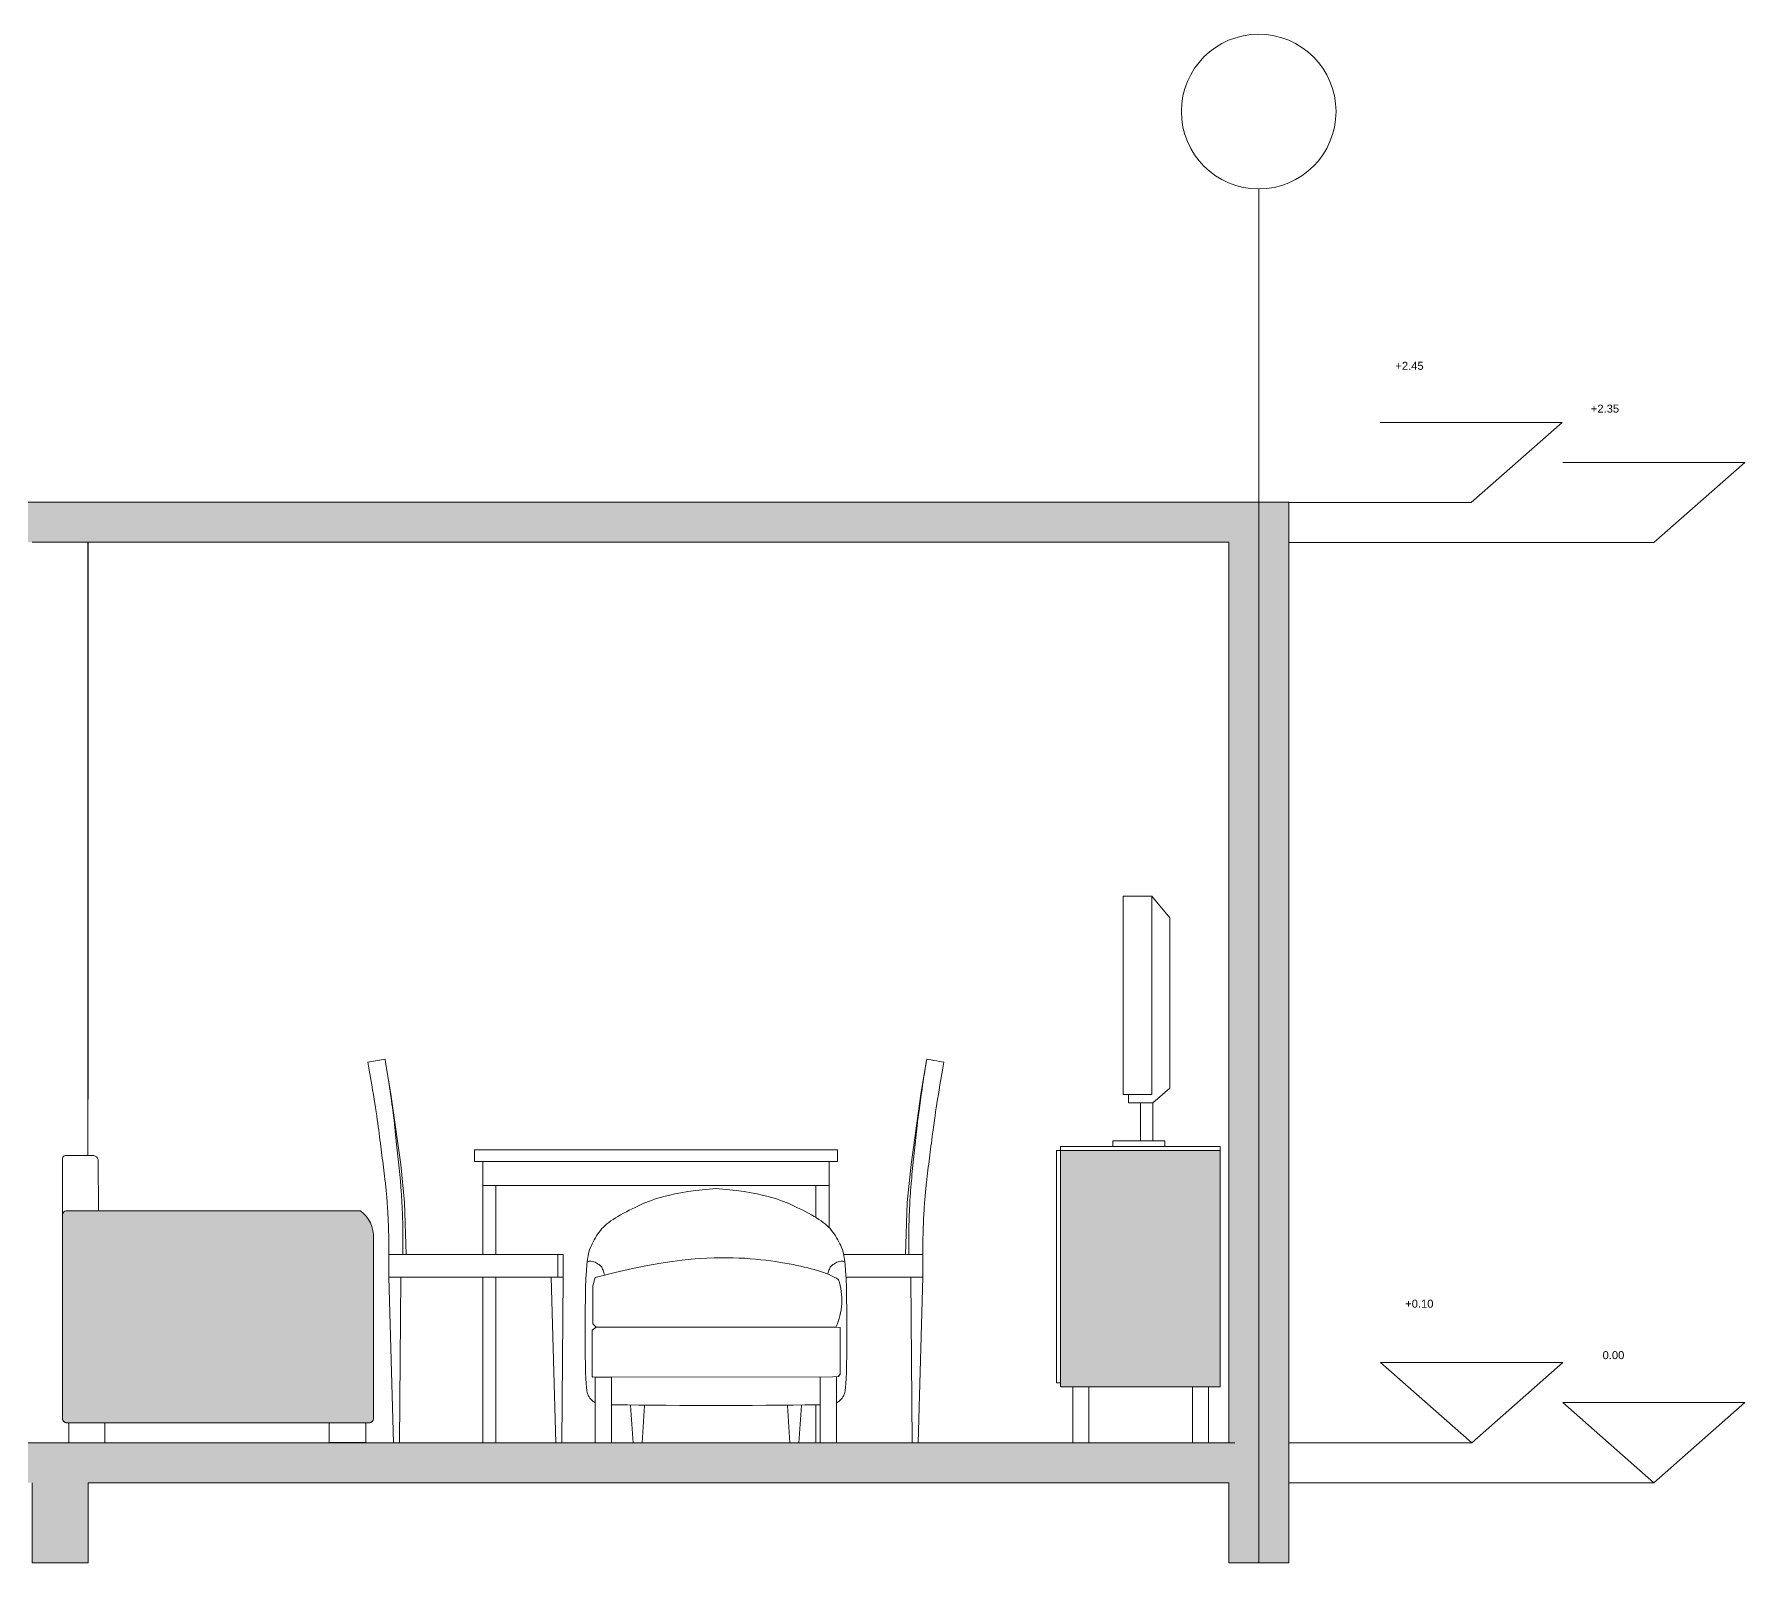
# Model space of a CAD drawing. Header units: centimetres. Extents: x -16179 to 12840, y -10704 to 3856.
# Drawn here: x 1097.6 to 1525.1, y -9685.9 to -9304 of the extents above; entities that cross this region are included whole.
import ezdxf

# ---------------------------------------------------------------- set-up
doc = ezdxf.new("R2010")
doc.units = ezdxf.units.CM
doc.header["$MEASUREMENT"] = 0
for name, color, linetype, lineweight in [('A-ELEV-FURN_Num_Penna__251_Num_Penna__251_Num_Penna__251_Num_Penna__251_Num_Penna__251_Num_Penna__251_Num_Penna__251_Num_Penna__251_Num_Penna__251_Num_Penna__251', 251, 'Continuous', 18), ('A-FURN_Num_Penna__8_Num_Penna__8_Num_Penna__8_Num_Penna__8_Num_Penna__8_Num_Penna__8_Num_Penna__8_Num_Penna__8_Num_Penna__8_Num_Penna__8_Num_Penna__8', 8, 'Continuous', 18), ('A-SECT-MCUT_Num_Penna__7_Num_Penna__7_Num_Penna__7_Num_Penna__7_Num_Penna__7_Num_Penna__7_Num_Penna__7_Num_Penna__7_Num_Penna__7_Num_Penna__7', 7, 'Continuous', 18), ('A-SECT-PATT_Num_Penna__11_Num_Penna__7_Num_Penna__7_Num_Penna__7_Num_Penna__7_Num_Penna__7_Num_Penna__7_Num_Penna__7_Num_Penna__7_Num_Penna__7', 7, 'Continuous', 18), ('A-WALL-FULL_Num_Penna__7_Num_Penna__7_Num_Penna__7_Num_Penna__7_Num_Penna__7_Num_Penna__7_Num_Penna__7_Num_Penna__7_Num_Penna__7_Num_Penna__7', 7, 'Continuous', 18), ('AA - linee quote_Num_Penna__3_Num_Penna__3_Num_Penna__3_Num_Penna__3_Num_Penna__3_Num_Penna__3_Num_Penna__3_Num_Penna__3_Num_Penna__3_Num_Penna__3', 3, 'Continuous', 18), ('AA - pareti sezionate_Num_Penna__7_Num_Penna__7_Num_Penna__7_Num_Penna__7_Num_Penna__7_Num_Penna__7_Num_Penna__7_Num_Penna__7_Num_Penna__7_Num_Penna__7', 7, 'Continuous', 18), ('AA pareti non sezionate_Num_Penna__2_Num_Penna__2_Num_Penna__2_Num_Penna__2_Num_Penna__2_Num_Penna__2_Num_Penna__2_Num_Penna__2_Num_Penna__2_Num_Penna__2', 2, 'Continuous', 18), ('AA- arredo_Num_Penna__4_Num_Penna__4_Num_Penna__4_Num_Penna__4_Num_Penna__4_Num_Penna__4_Num_Penna__4_Num_Penna__4_Num_Penna__4_Num_Penna__4', 4, 'Continuous', 18), ('AA- arredo_Num_Penna__7_Num_Penna__7_Num_Penna__7_Num_Penna__7_Num_Penna__7_Num_Penna__7_Num_Penna__7_Num_Penna__7_Num_Penna__7_Num_Penna__7', 7, 'Continuous', 18), ('AA- arredo_Num_Penna__8_Num_Penna__8_Num_Penna__8_Num_Penna__8_Num_Penna__8_Num_Penna__8_Num_Penna__8_Num_Penna__8_Num_Penna__8_Num_Penna__8', 8, 'Continuous', 18), ('G-PLANOTM_Num_Penna__7_Num_Penna__7_Num_Penna__7_Num_Penna__7_Num_Penna__7_Num_Penna__7_Num_Penna__7_Num_Penna__7_Num_Penna__7_Num_Penna__7', 7, 'Continuous', 18), ('IKE120015-t1_Num_Penna__251_Num_Penna__13_Num_Penna__251_Num_Penna__251_Num_Penna__251_Num_Penna__251_Num_Penna__251_Num_Penna__251_Num_Penna__251_Num_Penna__251_Num_Penna__251', 251, 'Continuous', 18), ('SEZIONE ARREDO_Num_Penna__8_Num_Penna__8_Num_Penna__8_Num_Penna__8_Num_Penna__8_Num_Penna__8_Num_Penna__8_Num_Penna__8_Num_Penna__8_Num_Penna__8_Num_Penna__8', 8, 'Continuous', 18)]:
    doc.layers.add(name, color=color, linetype=linetype, lineweight=lineweight)
doc.layers.add('J- pareti sezionate_Num_Penna__15_Num_Penna__5_Num_Penna__1_Num_Penna__1_Num_Penna__1_Num_Penna__1_Num_Penna__1_Num_Penna__1_Num_Penna__1_Num_Penna__1', color=7, linetype='Continuous', lineweight=18, true_color=0x939598)
doc.styles.add('GENERATED_STYLE_1', font='Arial.ttf')

msp = doc.modelspace()

# ---------------------------------------------------------------- hatches: boundary and pattern name
at = {"layer": 'A-SECT-PATT_Num_Penna__11_Num_Penna__7_Num_Penna__7_Num_Penna__7_Num_Penna__7_Num_Penna__7_Num_Penna__7_Num_Penna__7_Num_Penna__7_Num_Penna__7', "linetype": 'Continuous', "lineweight": 18}
for points in [[(812.09, -9430.95), (1396.09, -9430.95), (1396.09, -9655.95), (1411.09, -9655.95), (1411.09, -9420.95), (812.09, -9420.95)], [(1411.09, -9655.95), (497.09, -9655.95), (497.09, -9685.95), (512.21, -9685.95), (512.21, -9665.95), (797.09, -9665.95), (797.09, -9685.95), (812.09, -9685.95), (812.09, -9665.95), (1097.09, -9665.95), (1097.09, -9685.95), (1111.09, -9685.95), (1111.09, -9665.95), (1396.09, -9665.95), (1396.09, -9685.95), (1411.09, -9685.95)]]:
    msp.add_hatch(color=7, dxfattribs=at).paths.add_polyline_path(points)
at = {"layer": 'J- pareti sezionate_Num_Penna__15_Num_Penna__5_Num_Penna__1_Num_Penna__1_Num_Penna__1_Num_Penna__1_Num_Penna__1_Num_Penna__1_Num_Penna__1_Num_Penna__1', "linetype": 'Continuous', "lineweight": 18, "true_color": 0x939598}
msp.add_hatch(color=252, dxfattribs=at).paths.add_polyline_path([(1354.07, -9641.85, 0.414644), (1354.19, -9641.95), (1393.97, -9641.95), (1393.97, -9582.95), (1354.17, -9582.95, 0.394585), (1354.07, -9583.04)])
at = {"layer": 'SEZIONE ARREDO_Num_Penna__8_Num_Penna__8_Num_Penna__8_Num_Penna__8_Num_Penna__8_Num_Penna__8_Num_Penna__8_Num_Penna__8_Num_Penna__8_Num_Penna__8_Num_Penna__8', "linetype": 'Continuous', "lineweight": 18}
msp.add_hatch(color=8, dxfattribs=at).paths.add_polyline_path([(1105.51, -9597.99, 0.313495), (1104.65, -9598.76), (1104.65, -9649.96, 0.414214), (1105.65, -9650.96), (1181.34, -9650.96, 0.414214), (1182.34, -9649.96), (1182.34, -9604.92, 0.257132), (1179.11, -9597.99)])

# ---------------------------------------------------------------- linework, layer by layer
at = {"layer": 'A-ELEV-FURN_Num_Penna__251_Num_Penna__251_Num_Penna__251_Num_Penna__251_Num_Penna__251_Num_Penna__251_Num_Penna__251_Num_Penna__251_Num_Penna__251_Num_Penna__251', "color": 251, "linetype": 'Continuous', "lineweight": 18}
for p, q in [((1189.59, -9655.95), (1188.13, -9655.95)), ((1230.1, -9655.95), (1228.64, -9655.95)), ((1277.09, -9655.95), (1278.55, -9655.95)), ((1296.82, -9655.95), (1293.55, -9655.95)), ((1317.6, -9655.95), (1319.06, -9655.95))]:
    msp.add_line(p, q, dxfattribs=at)
at = {"layer": 'A-FURN_Num_Penna__8_Num_Penna__8_Num_Penna__8_Num_Penna__8_Num_Penna__8_Num_Penna__8_Num_Penna__8_Num_Penna__8_Num_Penna__8_Num_Penna__8_Num_Penna__8', "color": 8, "linetype": 'Continuous', "lineweight": 18}
msp.add_line((1186.72, -9568.84), (1186.63, -9568.28), dxfattribs=at)
at = {"layer": 'A-SECT-MCUT_Num_Penna__7_Num_Penna__7_Num_Penna__7_Num_Penna__7_Num_Penna__7_Num_Penna__7_Num_Penna__7_Num_Penna__7_Num_Penna__7_Num_Penna__7', "color": 7, "linetype": 'Continuous', "lineweight": 18}
for p, q in [((1411.09, -9420.95), (1411.09, -9455.95)), ((1396.09, -9430.95), (1097.09, -9430.95))]:
    msp.add_line(p, q, dxfattribs=at)
at = {"layer": 'A-SECT-MCUT_Num_Penna__7_Num_Penna__7_Num_Penna__7_Num_Penna__7_Num_Penna__7_Num_Penna__7_Num_Penna__7_Num_Penna__7_Num_Penna__7_Num_Penna__7', "color": 7, "linetype": 'Continuous', "lineweight": 18, "flags": 128}
for points in [[(1097.59, -9655.95), (1112.59, -9655.95)], [(1111.09, -9665.95), (1111.09, -9685.95), (1097.09, -9685.95), (1097.09, -9665.95)]]:
    msp.add_lwpolyline(points, dxfattribs=at)
at = {"layer": 'A-WALL-FULL_Num_Penna__7_Num_Penna__7_Num_Penna__7_Num_Penna__7_Num_Penna__7_Num_Penna__7_Num_Penna__7_Num_Penna__7_Num_Penna__7_Num_Penna__7', "color": 7, "linetype": 'Continuous', "lineweight": 18}
msp.add_line((1111.09, -9565.49), (1111.09, -9570.14), dxfattribs=at)
at = {"layer": 'AA - linee quote_Num_Penna__3_Num_Penna__3_Num_Penna__3_Num_Penna__3_Num_Penna__3_Num_Penna__3_Num_Penna__3_Num_Penna__3_Num_Penna__3_Num_Penna__3', "color": 3, "linetype": 'Continuous', "lineweight": 18}
for p, q in [((1403.59, -9685.95), (1403.59, -9342.66)), ((1479.46, -9400.99), (1433.96, -9400.99)), ((1456.71, -9421.01), (1479.46, -9400.99)), ((1525.08, -9410.99), (1479.57, -9410.99)), ((1502.33, -9431.01), (1525.08, -9410.99)), ((1411.09, -9421.01), (1456.71, -9421.01)), ((1411.09, -9431.01), (1456.82, -9431.01)), ((1456.82, -9431.01), (1502.33, -9431.01)), ((1434.07, -9635.92), (1456.82, -9655.95)), ((1479.57, -9635.92), (1434.07, -9635.92)), ((1456.82, -9655.95), (1479.57, -9635.92)), ((1479.57, -9645.92), (1502.33, -9665.95)), ((1525.08, -9645.92), (1479.57, -9645.92)), ((1502.33, -9665.95), (1525.08, -9645.92)), ((1411.09, -9655.95), (1456.82, -9655.95)), ((1411.09, -9665.95), (1502.33, -9665.95))]:
    msp.add_line(p, q, dxfattribs=at)
msp.add_circle((1403.59, -9323.33), 19.33, dxfattribs=at)
at = {"layer": 'AA - pareti sezionate_Num_Penna__7_Num_Penna__7_Num_Penna__7_Num_Penna__7_Num_Penna__7_Num_Penna__7_Num_Penna__7_Num_Penna__7_Num_Penna__7_Num_Penna__7', "color": 7, "linetype": 'Continuous', "lineweight": 18}
for p, q in [((497.21, -9420.92), (1411.09, -9420.95)), ((1396.09, -9655.95), (1396.09, -9430.95)), ((1354.07, -9641.85), (1354.07, -9583.05)), ((1354.17, -9582.95), (1393.97, -9582.95)), ((1393.97, -9582.95), (1393.97, -9641.95)), ((1179.11, -9597.99), (1105.51, -9597.99)), ((1182.34, -9605.05), (1182.34, -9649.96)), ((1393.97, -9641.95), (1354.17, -9641.95)), ((1105.65, -9650.96), (1181.34, -9650.96)), ((812.59, -9655.95), (1397.59, -9655.95)), ((1112.59, -9655.95), (1397.09, -9655.95)), ((1111.09, -9665.95), (1396.09, -9665.95))]:
    msp.add_line(p, q, dxfattribs=at)
at = {"layer": 'AA - pareti sezionate_Num_Penna__7_Num_Penna__7_Num_Penna__7_Num_Penna__7_Num_Penna__7_Num_Penna__7_Num_Penna__7_Num_Penna__7_Num_Penna__7_Num_Penna__7', "color": 7, "linetype": 'Continuous', "lineweight": 18, "flags": 128}
msp.add_lwpolyline([(1396.09, -9665.95), (1396.09, -9685.95), (1411.09, -9685.95), (1411.09, -9455.95)], dxfattribs=at)
msp.add_lwpolyline([(1182.34, -9604.92, 0.257132), (1179.11, -9597.99), (1105.51, -9597.99, 0.313495), (1104.65, -9598.76), (1104.65, -9649.96, 0.414214), (1105.65, -9650.96), (1181.34, -9650.96, 0.414214), (1182.34, -9649.96), (1182.34, -9605.05)], format="xyb", close=True, dxfattribs=at)
at = {"layer": 'AA - pareti sezionate_Num_Penna__7_Num_Penna__7_Num_Penna__7_Num_Penna__7_Num_Penna__7_Num_Penna__7_Num_Penna__7_Num_Penna__7_Num_Penna__7_Num_Penna__7', "color": 7, "linetype": 'Continuous', "lineweight": 18}
for centre, radius, start, end in [((1354.17, -9583.05), 0.1, 90, 180), ((1105.64, -9598.99), 1.01, 97.2411, 166.8648), ((1174.43, -9604.39), 7.93, 356.2014, 53.8823), ((1354.18, -9641.83), 0.113, 186.2498, 263.7411), ((1105.65, -9649.96), 1, 180, 270), ((1181.34, -9649.96), 1, 270, 0)]:
    msp.add_arc(centre, radius, start, end, dxfattribs=at)
at = {"layer": 'AA pareti non sezionate_Num_Penna__2_Num_Penna__2_Num_Penna__2_Num_Penna__2_Num_Penna__2_Num_Penna__2_Num_Penna__2_Num_Penna__2_Num_Penna__2_Num_Penna__2', "color": 2, "linetype": 'Continuous', "lineweight": 18}
for p, q in [((1110.98, -9430.95), (1110.98, -9584.18)), ((1111.09, -9430.95), (1111.09, -9565.49))]:
    msp.add_line(p, q, dxfattribs=at)
at = {"layer": 'AA- arredo_Num_Penna__4_Num_Penna__4_Num_Penna__4_Num_Penna__4_Num_Penna__4_Num_Penna__4_Num_Penna__4_Num_Penna__4_Num_Penna__4_Num_Penna__4', "color": 4, "linetype": 'Continuous', "lineweight": 18}
msp.add_line((1319.15, -9568.84), (1319.24, -9568.28), dxfattribs=at)
at = {"layer": 'AA- arredo_Num_Penna__7_Num_Penna__7_Num_Penna__7_Num_Penna__7_Num_Penna__7_Num_Penna__7_Num_Penna__7_Num_Penna__7_Num_Penna__7_Num_Penna__7', "color": 7, "linetype": 'Continuous', "lineweight": 18}
for p, q in [((1112.45, -9584.18), (1105.35, -9584.18)), ((1104.65, -9584.88), (1104.65, -9649.96)), ((1113.64, -9597.99), (1113.54, -9585.16))]:
    msp.add_line(p, q, dxfattribs=at)
at = {"layer": 'AA- arredo_Num_Penna__7_Num_Penna__7_Num_Penna__7_Num_Penna__7_Num_Penna__7_Num_Penna__7_Num_Penna__7_Num_Penna__7_Num_Penna__7_Num_Penna__7', "color": 7, "linetype": 'Continuous', "lineweight": 18, "flags": 128}
for points in [[(1106.18, -9655.95), (1115.19, -9655.95), (1115.19, -9650.96), (1106.18, -9650.96)], [(1180.41, -9650.96), (1171.3, -9650.96), (1171.3, -9655.93), (1180.41, -9655.93)]]:
    msp.add_lwpolyline(points, close=True, dxfattribs=at)
at = {"layer": 'AA- arredo_Num_Penna__7_Num_Penna__7_Num_Penna__7_Num_Penna__7_Num_Penna__7_Num_Penna__7_Num_Penna__7_Num_Penna__7_Num_Penna__7_Num_Penna__7', "color": 7, "linetype": 'Continuous', "lineweight": 18}
for centre, radius, start, end in [((1105.42, -9584.95), 0.768, 94.9921, 175.0079), ((1111.9, -9585.89), 1.8, 23.9372, 72.1238)]:
    msp.add_arc(centre, radius, start, end, dxfattribs=at)
at = {"layer": 'AA- arredo_Num_Penna__8_Num_Penna__8_Num_Penna__8_Num_Penna__8_Num_Penna__8_Num_Penna__8_Num_Penna__8_Num_Penna__8_Num_Penna__8_Num_Penna__8', "color": 8, "linetype": 'Continuous', "lineweight": 18}
for p, q in [((1376.9, -9519.39), (1381.36, -9524.78)), ((1381.36, -9524.78), (1381.36, -9567.33)), ((1185.24, -9560.12), (1180.96, -9560.88)), ((1320.63, -9560.11), (1321.14, -9560.2)), ((1323.12, -9560.55), (1323.79, -9560.67)), ((1323.79, -9560.67), (1324.4, -9560.78)), ((1374.07, -9571.05), (1374.07, -9580.5)), ((1377.11, -9571.05), (1377.11, -9580.5)), ((1298.3, -9582.79), (1207.57, -9582.79)), ((1207.57, -9582.79), (1207.57, -9585.64)), ((1298.3, -9585.64), (1298.3, -9582.79)), ((1393.97, -9581.95), (1393.97, -9582.95)), ((1207.57, -9585.64), (1298.3, -9585.64)), ((1209.65, -9608.94), (1209.65, -9585.64)), ((1296.21, -9602.19), (1296.21, -9585.64)), ((1296.21, -9591.66), (1209.65, -9591.66)), ((1292.93, -9591.66), (1212.93, -9591.66)), ((1212.93, -9608.94), (1212.93, -9591.66)), ((1292.93, -9591.66), (1292.93, -9599.68)), ((1292.93, -9591.66), (1296.21, -9591.66)), ((1190.14, -9596.17), (1190.13, -9595.93)), ((1315.73, -9596.17), (1315.74, -9595.93)), ((1186.23, -9608.93), (1186.23, -9614.56)), ((1188.46, -9608.94), (1186.23, -9608.94)), ((1209.65, -9608.94), (1188.46, -9608.94)), ((1190.56, -9608.94), (1190.48, -9606.39)), ((1212.93, -9608.94), (1209.65, -9608.94)), ((1228.4, -9608.94), (1212.93, -9608.94)), ((1228.69, -9608.94), (1228.4, -9608.94)), ((1228.4, -9614.56), (1228.4, -9608.94)), ((1228.98, -9608.94), (1228.69, -9608.94)), ((1229.25, -9608.94), (1228.98, -9608.94)), ((1229.47, -9608.94), (1229.25, -9608.94)), ((1229.64, -9608.94), (1229.47, -9608.94)), ((1229.75, -9608.94), (1229.64, -9608.94)), ((1229.78, -9608.94), (1229.75, -9608.94)), ((1229.78, -9608.94), (1229.78, -9614.56)), ((1299.88, -9608.94), (1317.41, -9608.94)), ((1317.41, -9608.94), (1319.64, -9608.94)), ((1319.64, -9608.93), (1319.64, -9614.56)), ((1186.23, -9614.56), (1209.65, -9614.56)), ((1187.4, -9655.95), (1186.23, -9614.56)), ((1188.86, -9655.95), (1189.23, -9614.56)), ((1209.65, -9655.95), (1209.65, -9614.56)), ((1212.93, -9614.56), (1209.65, -9614.56)), ((1212.93, -9655.95), (1212.93, -9614.56)), ((1212.93, -9614.56), (1226.79, -9614.56)), ((1226.79, -9614.56), (1228.4, -9614.56)), ((1227.95, -9655.95), (1226.79, -9614.56)), ((1228.4, -9614.56), (1228.69, -9614.56)), ((1228.69, -9614.56), (1228.98, -9614.56)), ((1228.98, -9614.56), (1229.25, -9614.56)), ((1229.78, -9614.56), (1229.25, -9614.56)), ((1229.41, -9655.95), (1229.78, -9614.56)), ((1237.16, -9616.77), (1237.72, -9614.63)), ((1319.64, -9614.56), (1300.45, -9614.56)), ((1317.01, -9655.95), (1316.64, -9614.56)), ((1318.47, -9655.95), (1319.64, -9614.56)), ((1237.21, -9626.25), (1237.16, -9616.77)), ((1237.99, -9627.08), (1237.21, -9626.25)), ((1297.93, -9627.08), (1237.99, -9627.08)), ((1357.17, -9655.95), (1357.17, -9641.95)), ((1361.17, -9641.95), (1361.17, -9655.95)), ((1387.08, -9655.95), (1387.08, -9641.95)), ((1391.08, -9641.95), (1391.08, -9655.95)), ((1292.93, -9646.47), (1292.93, -9655.95))]:
    msp.add_line(p, q, dxfattribs=at)
at = {"layer": 'AA- arredo_Num_Penna__8_Num_Penna__8_Num_Penna__8_Num_Penna__8_Num_Penna__8_Num_Penna__8_Num_Penna__8_Num_Penna__8_Num_Penna__8_Num_Penna__8', "color": 8, "linetype": 'Continuous', "lineweight": 18, "flags": 128}
for points in [[(1369.7, -9519.39), (1376.9, -9519.39), (1376.9, -9568.95), (1369.7, -9568.95)], [(1377.11, -9580.5), (1380.16, -9580.5), (1380.16, -9581.95), (1367.12, -9581.95), (1367.12, -9580.5)], [(1237.75, -9655.95), (1241.85, -9655.95), (1241.85, -9639.57), (1237.75, -9639.57)]]:
    msp.add_lwpolyline(points, close=True, dxfattribs=at)
for points in [[(1186.39, -9566.89), (1185.38, -9560.92), (1185.24, -9560.12)], [(1190.56, -9608.94), (1190.13, -9595.93), (1189.15, -9586.46), (1186.72, -9568.84), (1185.38, -9560.92), (1185.24, -9560.12)], [(1315.31, -9608.94), (1315.74, -9595.93), (1316.72, -9586.46), (1319.15, -9568.84), (1320.49, -9560.92), (1320.63, -9560.12)], [(1319.48, -9566.89), (1320.49, -9560.92), (1320.63, -9560.12)], [(1321.14, -9560.2), (1321.75, -9560.31)], [(1321.75, -9560.31), (1322.42, -9560.43), (1323.12, -9560.55)], [(1324.4, -9560.78), (1324.91, -9560.87)], [(1371.04, -9568.95), (1371.04, -9571.05), (1377.11, -9571.05), (1381.36, -9567.33)], [(1268.11, -9592.44), (1265.35, -9592.68), (1262.96, -9592.93), (1260.92, -9593.2), (1259.17, -9593.48), (1257.68, -9593.76), (1256.4, -9594.05), (1255.29, -9594.33), (1254.32, -9594.61), (1253.43, -9594.87), (1252.61, -9595.13), (1251.85, -9595.39), (1251.13, -9595.66), (1250.45, -9595.92), (1249.78, -9596.2), (1249.11, -9596.5), (1248.43, -9596.81), (1247.73, -9597.14), (1247.01, -9597.49), (1246.28, -9597.86), (1245.55, -9598.24), (1244.83, -9598.62), (1244.13, -9599.01), (1243.46, -9599.4), (1242.83, -9599.78), (1242.23, -9600.16), (1241.68, -9600.53), (1241.17, -9600.91), (1240.69, -9601.28), (1240.25, -9601.66), (1239.84, -9602.05), (1239.45, -9602.46), (1239.09, -9602.88), (1238.74, -9603.32), (1238.42, -9603.78), (1238.11, -9604.25), (1237.82, -9604.74), (1237.55, -9605.23), (1237.29, -9605.72), (1237.04, -9606.21), (1236.81, -9606.7), (1236.58, -9607.19), (1236.37, -9607.72), (1236.18, -9608.36), (1236, -9609.15), (1235.83, -9610.14), (1235.69, -9611.4), (1235.56, -9612.96), (1235.46, -9614.9), (1235.38, -9617.22), (1235.32, -9619.86), (1235.28, -9622.72), (1235.26, -9625.67), (1235.25, -9628.63), (1235.26, -9631.48), (1235.29, -9634.12), (1235.33, -9636.45), (1235.37, -9638.38), (1235.43, -9639.94), (1235.51, -9641.18), (1235.59, -9642.14), (1235.69, -9642.87), (1235.8, -9643.43), (1235.94, -9643.86), (1236.08, -9644.2), (1236.25, -9644.51), (1236.43, -9644.78), (1236.62, -9645.02), (1236.82, -9645.24), (1237.03, -9645.43), (1237.24, -9645.61), (1237.46, -9645.76), (1237.67, -9645.89), (1237.75, -9645.93)], [(1267.81, -9592.44), (1270.58, -9592.68), (1272.96, -9592.93), (1275, -9593.2), (1276.75, -9593.48), (1278.24, -9593.76), (1279.52, -9594.05), (1280.63, -9594.33), (1281.61, -9594.61), (1282.5, -9594.87), (1283.31, -9595.13), (1284.07, -9595.39), (1284.79, -9595.66), (1285.47, -9595.92), (1286.14, -9596.2), (1286.81, -9596.5), (1287.49, -9596.81), (1288.2, -9597.14), (1288.92, -9597.49), (1289.64, -9597.86), (1290.37, -9598.24), (1291.09, -9598.62), (1291.79, -9599.01), (1292.46, -9599.4), (1293.1, -9599.78), (1293.69, -9600.16), (1294.24, -9600.53), (1294.75, -9600.91), (1295.23, -9601.28), (1295.67, -9601.66), (1296.08, -9602.05), (1296.47, -9602.46), (1296.84, -9602.88), (1297.18, -9603.32), (1297.5, -9603.78), (1297.81, -9604.25), (1298.1, -9604.74), (1298.37, -9605.23), (1298.63, -9605.72), (1298.88, -9606.21), (1299.12, -9606.7), (1299.34, -9607.19), (1299.55, -9607.72), (1299.75, -9608.36), (1299.93, -9609.15), (1300.09, -9610.14), (1300.24, -9611.4), (1300.36, -9612.96), (1300.46, -9614.9), (1300.54, -9617.22), (1300.6, -9619.86), (1300.64, -9622.72), (1300.67, -9625.67), (1300.67, -9628.63), (1300.66, -9631.48), (1300.63, -9634.12), (1300.6, -9636.45), (1300.55, -9638.38), (1300.49, -9639.94), (1300.42, -9641.18), (1300.33, -9642.14), (1300.23, -9642.87), (1300.12, -9643.43), (1299.99, -9643.86), (1299.84, -9644.2), (1299.67, -9644.51), (1299.49, -9644.78), (1299.3, -9645.02), (1299.1, -9645.24), (1298.89, -9645.43), (1298.68, -9645.61), (1298.46, -9645.76), (1298.25, -9645.89), (1298.08, -9645.99)], [(1237.72, -9614.63), (1242.73, -9613.42), (1247.09, -9612.44), (1250.87, -9611.67), (1254.16, -9611.08), (1257.01, -9610.63), (1259.52, -9610.32), (1261.76, -9610.09), (1263.79, -9609.94), (1265.69, -9609.83), (1267.48, -9609.76), (1269.17, -9609.72), (1270.77, -9609.72), (1272.29, -9609.74), (1273.75, -9609.8), (1275.16, -9609.87), (1276.53, -9609.97), (1277.87, -9610.09), (1279.17, -9610.22), (1280.44, -9610.37), (1281.68, -9610.53), (1282.88, -9610.7), (1284.03, -9610.88), (1285.15, -9611.06), (1286.21, -9611.25), (1287.23, -9611.45), (1288.2, -9611.64), (1289.14, -9611.85), (1290.03, -9612.05), (1290.89, -9612.26), (1291.72, -9612.48), (1292.53, -9612.7), (1293.31, -9612.93), (1294.07, -9613.17), (1294.81, -9613.42), (1295.52, -9613.67), (1296.21, -9613.95), (1296.86, -9614.24), (1297.48, -9614.54), (1298.05, -9614.87), (1298.59, -9615.22)], [(1235.77, -9610.66), (1236.23, -9610.6), (1236.65, -9610.6), (1237.04, -9610.64), (1237.4, -9610.73), (1237.73, -9610.85), (1238.03, -9610.98), (1238.3, -9611.14), (1238.54, -9611.29), (1238.76, -9611.45), (1238.95, -9611.6), (1239.11, -9611.76), (1239.26, -9611.94), (1239.39, -9612.12), (1239.51, -9612.32), (1239.63, -9612.55), (1239.73, -9612.81), (1239.83, -9613.09), (1239.94, -9613.41), (1240.04, -9613.75), (1240.12, -9614.05)], [(1300.15, -9610.66), (1299.69, -9610.6), (1299.27, -9610.6), (1298.88, -9610.64), (1298.52, -9610.73), (1298.19, -9610.85), (1297.89, -9610.98), (1297.62, -9611.14), (1297.38, -9611.29), (1297.16, -9611.45), (1296.98, -9611.6), (1296.81, -9611.76), (1296.66, -9611.94), (1296.53, -9612.12), (1296.41, -9612.32), (1296.3, -9612.55), (1296.19, -9612.81), (1296.09, -9613.09), (1295.99, -9613.41), (1295.88, -9613.75), (1295.87, -9613.81)], [(1237.99, -9627.08), (1237.05, -9627.79), (1237.05, -9639.43), (1237.18, -9639.57), (1297.14, -9639.52), (1298.58, -9639.4), (1298.98, -9638.78), (1298.98, -9627.18), (1297.93, -9627.08)], [(1294, -9639.52), (1294, -9655.95), (1298.08, -9655.95), (1298.08, -9639.44)], [(1241.85, -9646.44), (1243.46, -9646.48), (1245.8, -9646.52), (1248.71, -9646.55), (1252.01, -9646.58), (1255.48, -9646.6), (1258.92, -9646.61), (1262.1, -9646.62), (1264.82, -9646.63), (1266.84, -9646.64), (1267.96, -9646.66)], [(1246.56, -9646.62), (1247.27, -9655.95), (1249.54, -9655.95), (1250.11, -9646.62)], [(1294, -9646.44), (1292.46, -9646.48), (1290.12, -9646.52), (1287.21, -9646.55), (1283.91, -9646.58), (1280.44, -9646.6), (1277, -9646.61), (1273.82, -9646.62), (1271.11, -9646.63), (1269.08, -9646.64), (1267.96, -9646.66)], [(1289.36, -9646.62), (1288.65, -9655.95), (1286.38, -9655.95), (1285.81, -9646.62)]]:
    msp.add_lwpolyline(points, dxfattribs=at)
at = {"layer": 'AA- arredo_Num_Penna__8_Num_Penna__8_Num_Penna__8_Num_Penna__8_Num_Penna__8_Num_Penna__8_Num_Penna__8_Num_Penna__8_Num_Penna__8_Num_Penna__8', "color": 8, "linetype": 'Continuous', "lineweight": 18}
msp.add_arc((1283.23, -9620.31), 16.18, 335.2735, 18.3374, dxfattribs=at)
for points, knots in [([(1180.95, -9560.87), (1181.69, -9564.96), (1182.24, -9568.32), (1182.69, -9571.21), (1183.14, -9574.1), (1183.48, -9576.52), (1183.77, -9578.7), (1183.91, -9579.8), (1184.05, -9580.83), (1184.18, -9581.84), (1184.3, -9582.86), (1184.43, -9583.84), (1184.56, -9584.83), (1184.69, -9585.82), (1184.82, -9586.81), (1184.95, -9587.83), (1185.08, -9588.84), (1185.2, -9589.89), (1185.32, -9590.99), (1185.45, -9592.09), (1185.56, -9593.25), (1185.67, -9594.5), (1185.77, -9595.75), (1185.87, -9597.1), (1185.95, -9598.56), (1186.03, -9600.03), (1186.1, -9601.61), (1186.15, -9603.36), (1186.19, -9605.06), (1186.22, -9606.9), (1186.23, -9608.93)], [0, 0, 0, 0, 1, 1, 1, 2, 2, 2, 3, 3, 3, 4, 4, 4, 5, 5, 5, 6, 6, 6, 7, 7, 7, 8, 8, 8, 9, 9, 9, 10, 10, 10, 10]), ([(1188.14, -9581.36), (1188.03, -9580.35), (1187.91, -9579.26), (1187.8, -9578.19), (1187.69, -9577.12), (1187.58, -9576.05), (1187.43, -9574.84), (1187.03, -9571.46), (1186.36, -9566.91), (1185.46, -9561.39)], [0, 0, 0, 0, 1, 1, 1, 2, 2, 2, 3, 3, 3, 3]), ([(1324.91, -9560.87), (1324.18, -9564.96), (1323.62, -9568.32), (1323.17, -9571.21), (1322.73, -9574.1), (1322.39, -9576.52), (1322.1, -9578.7), (1321.95, -9579.8), (1321.82, -9580.83), (1321.69, -9581.84), (1321.56, -9582.86), (1321.44, -9583.84), (1321.31, -9584.83), (1321.18, -9585.82), (1321.05, -9586.81), (1320.92, -9587.83), (1320.79, -9588.84), (1320.66, -9589.89), (1320.54, -9590.99), (1320.42, -9592.09), (1320.3, -9593.25), (1320.2, -9594.5), (1320.09, -9595.75), (1320, -9597.1), (1319.92, -9598.56), (1319.83, -9600.03), (1319.77, -9601.61), (1319.72, -9603.36), (1319.67, -9605.06), (1319.64, -9606.9), (1319.64, -9608.93)], [0, 0, 0, 0, 1, 1, 1, 2, 2, 2, 3, 3, 3, 4, 4, 4, 5, 5, 5, 6, 6, 6, 7, 7, 7, 8, 8, 8, 9, 9, 9, 10, 10, 10, 10]), ([(1317.73, -9581.36), (1317.83, -9580.35), (1317.95, -9579.26), (1318.07, -9578.19), (1318.18, -9577.12), (1318.29, -9576.05), (1318.48, -9574.66)], [0, 0, 0, 0, 1, 1, 1, 2, 2, 2, 2]), ([(1189.08, -9590.59), (1188.98, -9589.46), (1188.87, -9588.39), (1188.77, -9587.36), (1188.66, -9586.33), (1188.55, -9585.34), (1188.45, -9584.35), (1188.35, -9583.37), (1188.25, -9582.39), (1188.14, -9581.36)], [0, 0, 0, 0, 1, 1, 1, 2, 2, 2, 3, 3, 3, 3]), ([(1316.79, -9590.59), (1316.89, -9589.46), (1316.99, -9588.39), (1317.1, -9587.36), (1317.21, -9586.33), (1317.31, -9585.34), (1317.42, -9584.35), (1317.52, -9583.37), (1317.62, -9582.39), (1317.73, -9581.36)], [0, 0, 0, 0, 1, 1, 1, 2, 2, 2, 3, 3, 3, 3])]:
    msp.add_open_spline(points, degree=3, knots=knots, dxfattribs=at)
for points in [[(1319.71, -9565.8), (1319.98, -9564.06), (1320.28, -9562.18), (1320.63, -9560.11)], [(1318.48, -9574.66), (1318.63, -9573.4), (1319.49, -9567.36), (1319.71, -9565.8)], [(1189.36, -9594.21), (1189.28, -9592.92), (1189.18, -9591.72), (1189.08, -9590.59)], [(1316.5, -9594.21), (1316.59, -9592.92), (1316.68, -9591.72), (1316.79, -9590.59)], [(1189.58, -9598.37), (1189.52, -9596.87), (1189.45, -9595.49), (1189.36, -9594.21)], [(1316.29, -9598.37), (1316.35, -9596.87), (1316.42, -9595.49), (1316.5, -9594.21)], [(1189.71, -9603.27), (1189.68, -9601.5), (1189.64, -9599.87), (1189.58, -9598.37)], [(1316.16, -9603.27), (1316.18, -9601.5), (1316.23, -9599.87), (1316.29, -9598.37)], [(1189.72, -9608.93), (1189.74, -9606.88), (1189.73, -9605), (1189.71, -9603.27)], [(1316.14, -9608.93), (1316.13, -9606.88), (1316.13, -9605), (1316.16, -9603.27)]]:
    msp.add_open_spline(points, degree=3, dxfattribs=at)
at = {"layer": 'G-PLANOTM_Num_Penna__7_Num_Penna__7_Num_Penna__7_Num_Penna__7_Num_Penna__7_Num_Penna__7_Num_Penna__7_Num_Penna__7_Num_Penna__7_Num_Penna__7', "color": 7, "linetype": 'Continuous', "lineweight": 18}
for p, q in [((1189.59, -9655.95), (1188.13, -9655.95)), ((1296.82, -9655.95), (1293.55, -9655.95))]:
    msp.add_line(p, q, dxfattribs=at)
at = {"layer": 'IKE120015-t1_Num_Penna__251_Num_Penna__13_Num_Penna__251_Num_Penna__251_Num_Penna__251_Num_Penna__251_Num_Penna__251_Num_Penna__251_Num_Penna__251_Num_Penna__251_Num_Penna__251', "color": 251, "linetype": 'Continuous', "lineweight": 18}
for p, q in [((1353.07, -9640.85), (1353.07, -9583.05)), ((1353.97, -9582.95), (1353.17, -9582.95)), ((1354.07, -9582.85), (1354.07, -9582.05)), ((1354.17, -9581.95), (1393.97, -9581.95)), ((1353.97, -9640.95), (1353.17, -9640.95)), ((1354.07, -9641.85), (1354.07, -9641.05)), ((1387.66, -9641.95), (1387.66, -9641.95)), ((1393.17, -9641.94), (1393.17, -9641.95))]:
    msp.add_line(p, q, dxfattribs=at)
for centre, start, end in [((1353.17, -9583.05), 90, 180), ((1353.97, -9583.05), 0, 90), ((1354.17, -9582.05), 90, 180), ((1354.17, -9582.85), 180, 270), ((1353.17, -9640.85), 180, 270), ((1353.97, -9640.85), 270, 0), ((1393.17, -9641.85), 255, 270)]:
    msp.add_arc(centre, 0.1, start, end, dxfattribs=at)

# ---------------------------------------------------------------- texts
at = {"layer": 'AA - linee quote_Num_Penna__3_Num_Penna__3_Num_Penna__3_Num_Penna__3_Num_Penna__3_Num_Penna__3_Num_Penna__3_Num_Penna__3_Num_Penna__3_Num_Penna__3', "color": 3, "linetype": 'Continuous', "lineweight": 18, "char_height": 2, "attachment_point": 1, "style": 'GENERATED_STYLE_1'}
for s, insert in [('\\A1;+2.45', (1437.75, -9385.86)), ('\\A1;+2.35', (1486.6, -9396.56)), ('\\A1;+0.10', (1440.2, -9620.21)), ('\\A1;0.00', (1489.54, -9633.06))]:
    msp.add_mtext(s, dxfattribs=dict(at, insert=insert))

doc.saveas('drawing.dxf')
